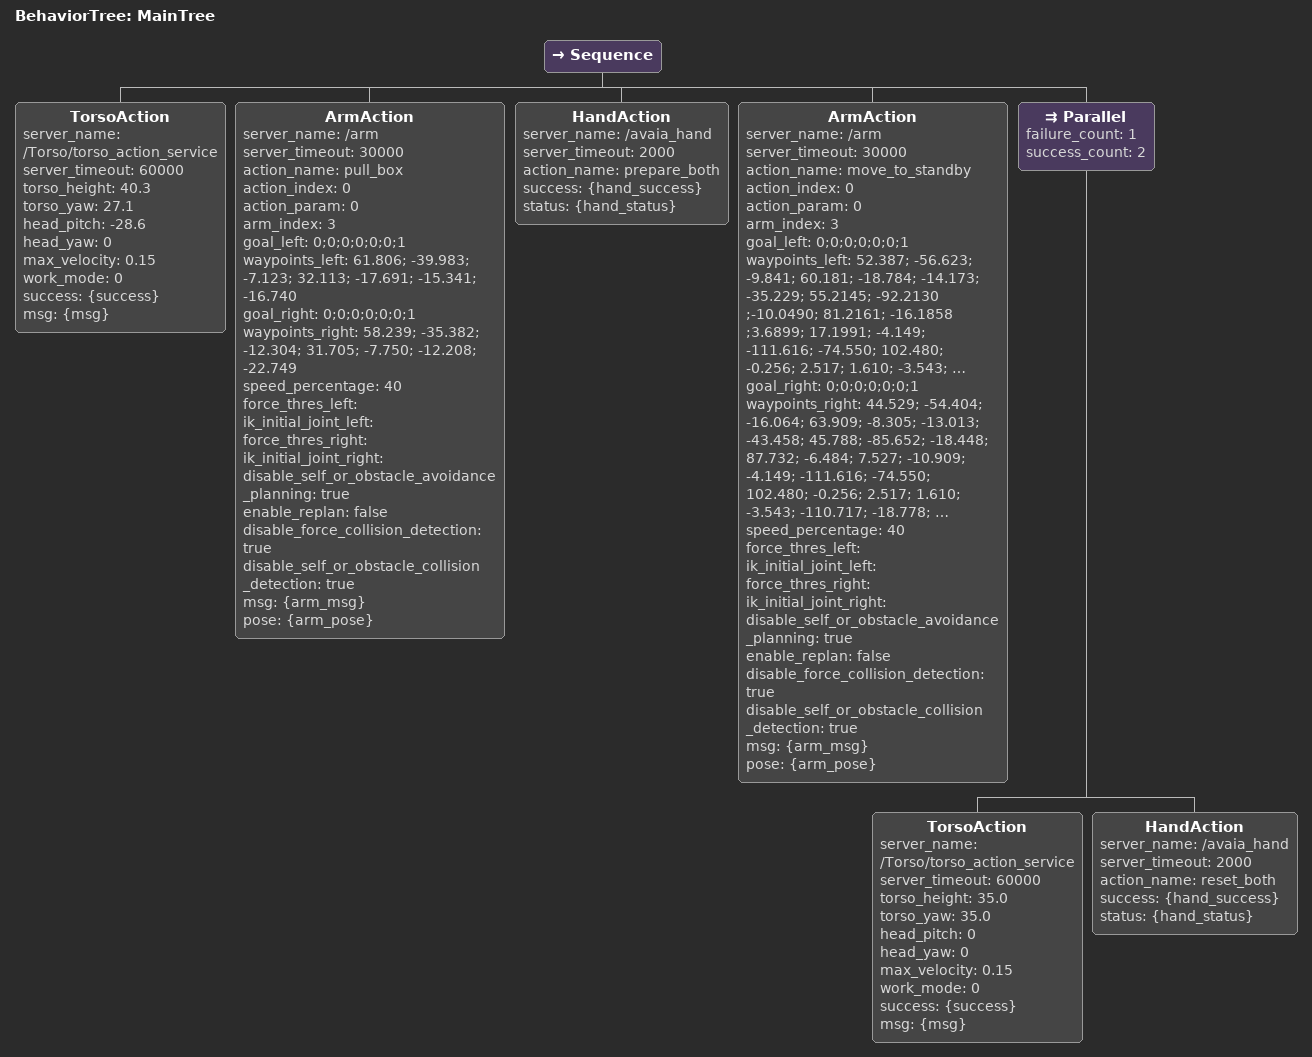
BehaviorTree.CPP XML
<?xml version="1.0" encoding="UTF-8"?>
<root BTCPP_format="4"
      main_tree_to_execute="MainTree">
    <BehaviorTree ID="MainTree">
            <Sequence>
                <TorsoAction server_name="/Torso/torso_action_service"
                            server_timeout="60000"
                            torso_height="40.3"
                            torso_yaw="27.1"
                            head_pitch="-28.6"
                            head_yaw="0"
                            max_velocity="0.15"
                            work_mode="0"
                            success="{success}"
                            msg="{msg}"/>
                <ArmAction server_name="/arm"
                          server_timeout="30000"
                          action_name="pull_box"
                          action_index="0"
                          action_param="0"
                          arm_index="3"
                          goal_left="0;0;0;0;0;0;1"
                          waypoints_left="61.806; -39.983; -7.123; 32.113; -17.691; -15.341; -16.740"
                          goal_right="0;0;0;0;0;0;1"
                          waypoints_right="58.239; -35.382; -12.304; 31.705; -7.750; -12.208; -22.749"
                          speed_percentage="40"
                          force_thres_left=""
                        ik_initial_joint_left=""
                        force_thres_right=""
                        ik_initial_joint_right=""
                        disable_self_or_obstacle_avoidance_planning="true"
                        enable_replan="false"
                        disable_force_collision_detection="true"
                        disable_self_or_obstacle_collision_detection="true"
                          msg="{arm_msg}"
                          pose="{arm_pose}"/>
                <HandAction server_name="/avaia_hand"
                            server_timeout="2000"
                            action_name="prepare_both"
                            success="{hand_success}"
                            status="{hand_status}"/>
                <ArmAction server_name="/arm"
                        server_timeout="30000"
                        action_name="move_to_standby"
                        action_index="0"
                        action_param="0"
                        arm_index="3"
                        goal_left="0;0;0;0;0;0;1"
                        waypoints_left="52.387; -56.623; -9.841; 60.181; -18.784; -14.173; -35.229;
                                        55.2145; -92.2130 ;-10.0490; 81.2161; -16.1858 ;3.6899; 17.1991;
                                        -4.149; -111.616; -74.550; 102.480; -0.256; 2.517; 1.610;
                                        -3.543; -110.717; -18.778; 107.548; -0.259; 0.892; -3.312;
                                        0;-20;0;0;0;0;0;
                                        0;-2;0;0;0;0;0"
                        goal_right="0;0;0;0;0;0;1"
                        waypoints_right="44.529; -54.404; -16.064; 63.909; -8.305; -13.013; -43.458;
                                        45.788; -85.652; -18.448; 87.732; -6.484; 7.527; -10.909;
                                        -4.149; -111.616; -74.550; 102.480; -0.256; 2.517; 1.610;
                                        -3.543; -110.717; -18.778; 107.548; -0.259; 0.892; -3.312;
                                        0;-20;0;0;0;0;0;
                                        0;-2;0;0;0;0;0"
                        speed_percentage="40"
                        force_thres_left=""
                        ik_initial_joint_left=""
                        force_thres_right=""
                        ik_initial_joint_right=""
                        disable_self_or_obstacle_avoidance_planning="true"
                        enable_replan="false"
                        disable_force_collision_detection="true"
                        disable_self_or_obstacle_collision_detection="true"
                        msg="{arm_msg}"
                        pose="{arm_pose}"/>
                <Parallel failure_count="1"
                          success_count="2">
                    <TorsoAction server_name="/Torso/torso_action_service"
                                server_timeout="60000"
                                torso_height="35.0"
                                torso_yaw="35.0"
                                head_pitch="0"
                                head_yaw="0"
                                max_velocity="0.15"
                                work_mode="0"
                                success="{success}"
                                msg="{msg}"/>
                    <HandAction server_name="/avaia_hand"
                                server_timeout="2000"
                                action_name="reset_both"
                                success="{hand_success}"
                                status="{hand_status}"/>
                </Parallel>
            </Sequence>
    </BehaviorTree>
</root>
